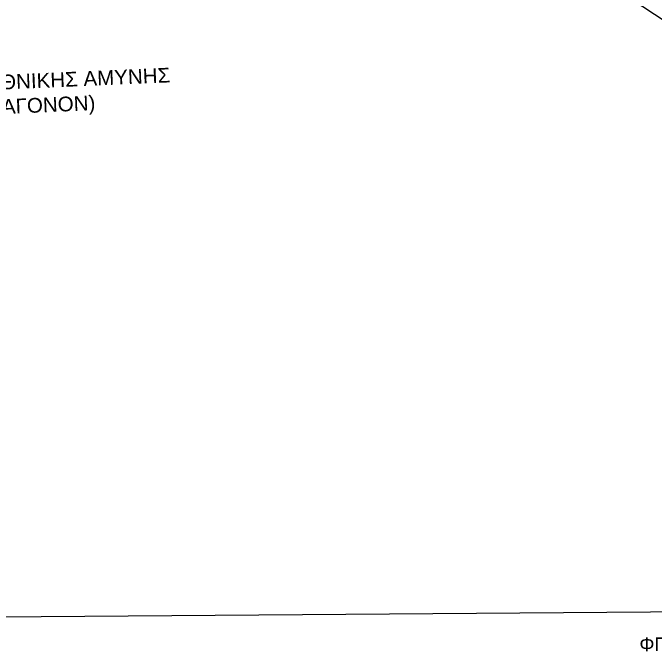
# Model space of a CAD drawing. Header units: millimetres. Extents: x 1421 to 13344, y 800 to 1949.
# Drawn here: x 11114 to 11303.3, y 853 to 1042.2 of the extents above; entities that cross this region are included whole.
import ezdxf

# ---------------------------------------------------------------- set-up
doc = ezdxf.new("R2010")
doc.units = ezdxf.units.MM
doc.layers.add('Επιγραφές - Σχήματα', color=7, linetype='Continuous')
doc.layers.add('Υπόβαθρο ΔΕΗ', color=7, linetype='Continuous')
doc.styles.add('arial', font='ARIAL.TTF')
doc.styles.get("Standard").update_dxf_attribs({"font": 'ARIAL.TTF'})

msp = doc.modelspace()

# ---------------------------------------------------------------- linework, layer by layer
at = {"layer": 'Υπόβαθρο ΔΕΗ'}
for points in [[(10840.03143, 862.30832), (12828.1383, 877.43934), (12848.3754, 1876.73506)], [(11325.77763, 865.53834), (11435.71294, 946.05329), (11434.97536, 955.05847), (11064.33905, 1198.69106), (10861.84628, 862.41432)]]:
    msp.add_lwpolyline(points, dxfattribs=at)

# ---------------------------------------------------------------- texts
at = {"ltscale": 40, "insert": (11115.14985, 1017.74682), "char_height": 4, "width": 107.9933069, "attachment_point": 5, "rotation": 2.4447395, "style": 'arial'}
msp.add_mtext('{\\H1.083x;YΠOYPΓEIO EΘNIKHΣ AMYNHΣ\\P(ΠENTAΓONON)}', dxfattribs=at)
at = {"layer": 'Επιγραφές - Σχήματα', "ltscale": 0.2, "insert": (11298.61982, 858.24294), "char_height": 4, "width": 19.6718533, "attachment_point": 1}
msp.add_mtext('ΦΠ-95/5η', dxfattribs=at)

doc.saveas('drawing.dxf')
